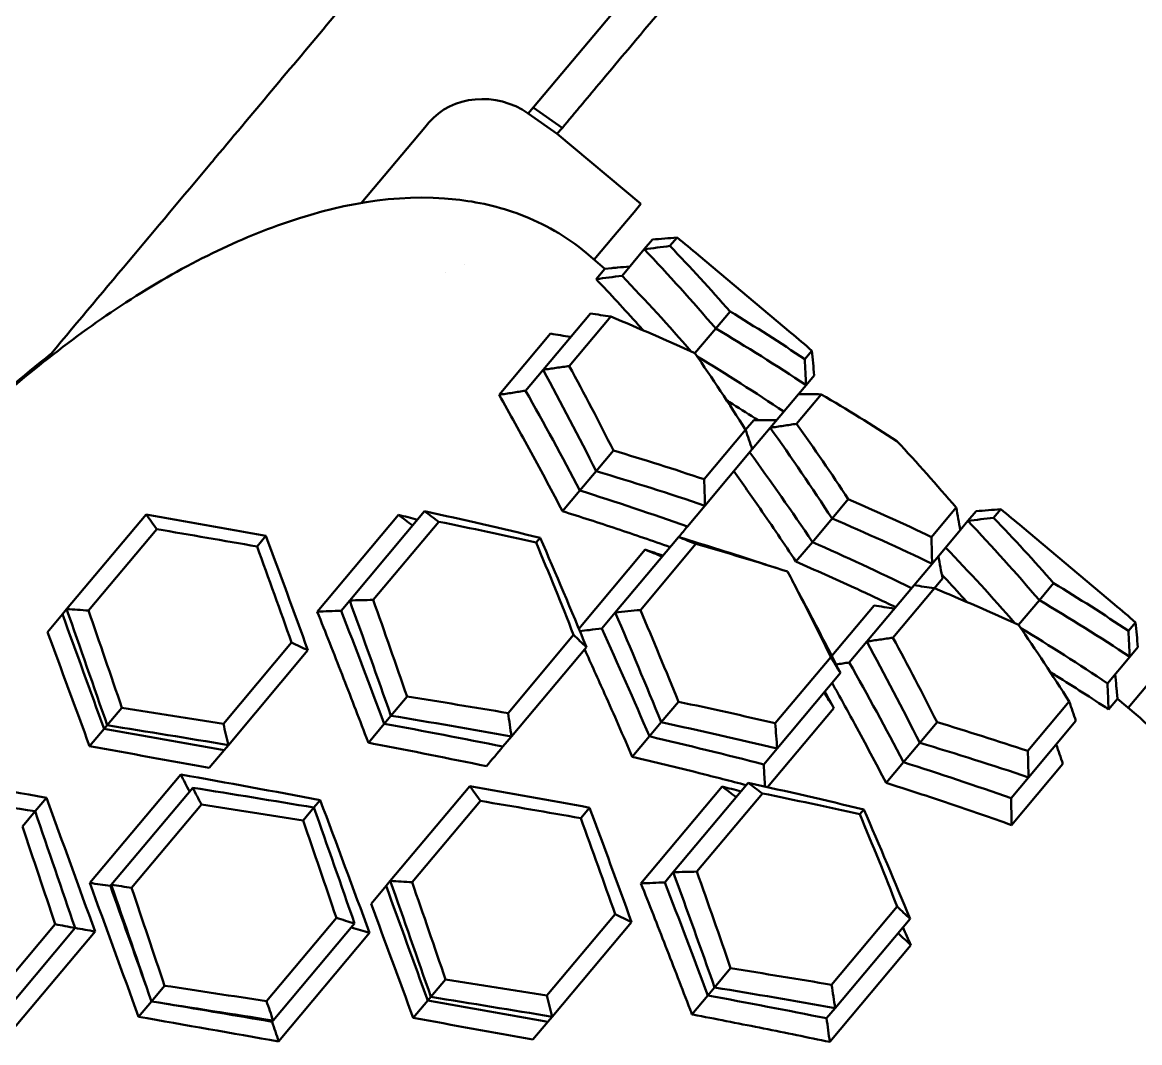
# Model space of a CAD drawing. Header units: millimetres. Extents: x 36 to 3196, y 27 to 5967.
# Drawn here: x 348.5 to 380.23, y 4180.53 to 4209.49 of the extents above; entities that cross this region are included whole.
import ezdxf

# ---------------------------------------------------------------- set-up
doc = ezdxf.new("R2010")
doc.units = ezdxf.units.MM
doc.layers.add('외형선(ISO)', color=7, linetype='Continuous', lineweight=50)

msp = doc.modelspace()

# ---------------------------------------------------------------- linework, layer by layer
at = {"layer": '외형선(ISO)'}
for p, q in [((387.6701, 4236.4617), (362.8705, 4206.9066)), ((363.8343, 4206.4995), (363.012, 4207.0753)), ((359.9281, 4206.5114), (360.0442, 4206.6499)), ((363.6931, 4206.3312), (362.8705, 4206.9066)), ((358.1229, 4204.3601), (359.9281, 4206.5114)), ((363.6931, 4206.3312), (366.0678, 4204.3386)), ((365.8749, 4204.1087), (365.8162, 4204.0387)), ((365.8749, 4204.1087), (366.0678, 4204.3386)), ((365.2931, 4203.4153), (365.8162, 4204.0387)), ((365.2931, 4203.4153), (364.742, 4202.7586)), ((366.1638, 4203.0528), (366.3949, 4203.3283)), ((366.8939, 4203.1451), (367.0964, 4203.3864)), ((365.0484, 4202.5014), (364.5174, 4202.947)), ((365.5318, 4202.2996), (366.1638, 4203.0528)), ((370.3273, 4200.6828), (367.703, 4202.8848)), ((361.0517, 4202.6273), (361.0517, 4202.6272)), ((365.0484, 4202.5014), (364.7976, 4202.2025)), ((365.0484, 4202.5014), (365.2455, 4202.5187)), ((360.5222, 4202.3968), (360.5222, 4202.3967)), ((363.2918, 4199.6301), (364.6354, 4201.2314)), ((368.193, 4200.8039), (368.5993, 4201.2882)), ((364.0347, 4199.7376), (365.2117, 4201.1403)), ((363.5005, 4200.6566), (362.0429, 4198.9196)), ((367.604, 4200.102), (368.193, 4200.8039)), ((370.9266, 4200.1725), (370.7242, 4199.9312)), ((362.7934, 4199.0361), (363.2918, 4199.6301)), ((370.9912, 4199.4715), (370.7601, 4199.1961)), ((370.5442, 4198.9388), (370.7601, 4199.1961)), ((369.7428, 4197.9838), (370.5442, 4198.9388)), ((370.4906, 4198.097), (371.1926, 4198.9336)), ((369.2738, 4198.2027), (369.0419, 4197.9263)), ((369.0419, 4197.9263), (367.8649, 4196.5236)), ((369.2317, 4197.3746), (369.7428, 4197.9838)), ((364.7949, 4196.7543), (365.287, 4197.3407)), ((369.2317, 4197.3746), (367.8881, 4195.7733)), ((364.3335, 4196.2044), (364.7949, 4196.7543)), ((363.8406, 4195.617), (364.3335, 4196.2044)), ((371.4972, 4195.4074), (371.96, 4195.9589)), ((349.7577, 4192.8351), (352.0145, 4195.5247)), ((359.1841, 4195.5126), (356.8766, 4192.7626)), ((357.7961, 4193.0806), (359.9233, 4195.6156)), ((367.8881, 4195.7733), (367.3896, 4195.1794)), ((375.0228, 4195.7197), (374.3208, 4194.8831)), ((375.3563, 4195.3393), (375.5875, 4195.6148)), ((376.0865, 4195.4316), (376.289, 4195.6729)), ((360.327, 4195.3189), (358.4637, 4193.0983)), ((370.9378, 4194.7408), (371.4972, 4195.4074)), ((375.1405, 4195.0821), (375.3563, 4195.3393)), ((350.3778, 4192.7962), (352.3157, 4195.1058)), ((355.168, 4194.6156), (355.4177, 4194.9132)), ((365.3402, 4192.737), (367.1392, 4194.8809)), ((375.1405, 4195.0821), (374.3391, 4194.127)), ((379.5199, 4192.9693), (376.8956, 4195.1713)), ((363.2063, 4194.861), (363.0933, 4194.7263)), ((366.055, 4192.811), (367.6309, 4194.689)), ((370.4707, 4194.184), (370.9378, 4194.7408)), ((366.1884, 4194.5256), (364.3047, 4192.2807)), ((373.828, 4193.5179), (374.3391, 4194.127)), ((374.6361, 4193.7032), (374.4042, 4193.4268)), ((372.4843, 4191.9166), (373.828, 4193.5179)), ((373.2272, 4192.0241), (374.4042, 4193.4268)), ((377.3855, 4193.0904), (377.7919, 4193.5747)), ((357.5533, 4192.7912), (357.7961, 4193.0806)), ((376.7965, 4192.3885), (377.3855, 4193.0904)), ((349.6376, 4192.692), (349.2125, 4192.1853)), ((349.6376, 4192.692), (349.7577, 4192.8351)), ((364.9603, 4192.2842), (365.3402, 4192.737)), ((372.693, 4192.9432), (371.4896, 4191.509)), ((380.1192, 4192.459), (379.9167, 4192.2177)), ((364.1572, 4192.105), (362.2939, 4189.8843)), ((356.1459, 4191.8918), (354.208, 4189.5823)), ((364.5195, 4191.7589), (362.3924, 4189.2239)), ((371.9859, 4191.3226), (372.4843, 4191.9166)), ((380.1837, 4191.7581), (379.9526, 4191.4826)), ((356.6108, 4191.6679), (354.354, 4188.9784)), ((371.4611, 4191.4751), (369.8853, 4189.5971)), ((379.3206, 4190.7294), (379.9526, 4191.4826)), ((371.7355, 4191.0242), (369.9365, 4188.8803)), ((379.6033, 4190.2885), (379.5861, 4190.4855)), ((379.9097, 4190.0314), (380.4608, 4190.6881)), ((359.4252, 4190.3549), (358.9679, 4189.8099)), ((366.6436, 4189.623), (367.1331, 4190.2065)), ((378.2344, 4190.2129), (377.0574, 4188.8102)), ((379.6033, 4190.2885), (379.3524, 4189.9895)), ((380.1343, 4189.8429), (379.6033, 4190.2885)), ((350.9097, 4189.5409), (351.3265, 4190.0376)), ((358.9679, 4189.8099), (358.7775, 4189.583)), ((371.5507, 4190.0261), (369.667, 4187.7812)), ((350.9097, 4189.5409), (350.8214, 4189.4356)), ((358.7775, 4189.583), (358.3263, 4189.0453)), ((366.3099, 4189.2254), (366.6436, 4189.623)), ((373.9875, 4189.0408), (374.4795, 4189.6273)), ((378.4242, 4189.6612), (377.0806, 4188.0599)), ((350.4093, 4188.9444), (350.8214, 4189.4356)), ((362.3924, 4189.2239), (362.1496, 4188.9345)), ((365.8231, 4188.6453), (366.3099, 4189.2254)), ((354.354, 4188.9784), (354.2339, 4188.8353)), ((369.5566, 4188.4275), (369.9365, 4188.8803)), ((373.526, 4188.4909), (373.9875, 4189.0408)), ((353.8087, 4188.3286), (354.2339, 4188.8353)), ((373.0331, 4187.9035), (373.526, 4188.4909)), ((378.0553, 4188.4437), (376.5978, 4186.7066)), ((350.4158, 4185.0629), (353.0007, 4188.1435)), ((366.9887, 4185.3671), (369.1158, 4187.9022)), ((376.5822, 4187.4659), (377.0806, 4188.0599)), ((351.0261, 4185.0124), (353.3381, 4187.7678)), ((358.9502, 4185.1217), (361.207, 4187.8112)), ((368.3766, 4187.7991), (366.0691, 4185.0491)), ((367.6562, 4185.3848), (369.5195, 4187.6055)), ((349.1825, 4187.4825), (348.8593, 4187.0973)), ((351.6032, 4184.9223), (353.5886, 4187.2884)), ((356.9594, 4187.4162), (356.7813, 4187.204)), ((359.5703, 4185.0828), (361.5082, 4187.3923)), ((348.8593, 4187.0973), (348.4989, 4186.6677)), ((356.7813, 4187.204), (356.473, 4186.8365)), ((364.3605, 4186.9022), (364.6102, 4187.1998)), ((372.3988, 4187.1475), (372.2858, 4187.0129)), ((366.7458, 4185.0778), (366.9887, 4185.3671)), ((358.8302, 4184.9786), (358.9502, 4185.1217)), ((350.9982, 4184.9791), (351.0261, 4185.0124)), ((358.8302, 4184.9786), (358.405, 4184.4719)), ((365.3385, 4184.1784), (363.4005, 4181.8688)), ((373.3498, 4184.3915), (371.4864, 4182.1709)), ((349.4327, 4183.8914), (347.4412, 4181.518)), ((349.9964, 4183.7852), (347.6772, 4181.0213)), ((357.4188, 4184.0744), (355.4334, 4181.7083)), ((357.9344, 4183.911), (355.6223, 4181.1556)), ((365.8033, 4183.9545), (363.5465, 4181.2649)), ((373.7121, 4184.0455), (371.5849, 4181.5104)), ((347.9729, 4180.5958), (350.5658, 4183.686)), ((355.7781, 4180.5634), (358.3631, 4183.644)), ((373.7389, 4183.2996), (371.4314, 4180.5496)), ((368.1604, 4182.0965), (368.6177, 4182.6414)), ((360.1023, 4181.8275), (360.519, 4182.3241)), ((352.1629, 4181.7001), (352.5374, 4182.1463)), ((367.5189, 4181.3319), (367.97, 4181.8695)), ((367.97, 4181.8695), (368.1604, 4182.0965)), ((351.7982, 4181.2654), (352.1629, 4181.7001)), ((359.6018, 4181.231), (360.014, 4181.7222)), ((360.1023, 4181.8275), (360.014, 4181.7222)), ((363.5465, 4181.2649), (363.4264, 4181.1219)), ((371.5849, 4181.5104), (371.3421, 4181.221)), ((355.6223, 4181.1556), (355.5944, 4181.1224)), ((363.0013, 4180.6152), (363.4264, 4181.1219))]:
    msp.add_line(p, q, dxfattribs=at)
for centre, major_axis, ratio, start_param, end_param in [((361.6894, 4205.4991), (-1.9704, 0.5302), 0.8825778, 4.3229144, 5.8937107), ((410.9242, 4225.9616), (-62.4854, -23.7366), 0.6662383, 0.1699827, 0.181353), ((361.0671, 4187.6458), (-36.9201, -43.9995), 0.0000143, 1.7359957, 1.7428759), ((331.899, 4131.7835), (41.5164, 52.3844), 0.7588814, 0.4797929, 0.4911633), ((376.3557, 4254.9679), (-12.5255, -65.658), 0.6662383, 6.1018323, 6.1132026), ((297.3303, 4160.7891), (-44.3798, -49.983), 0.7588807, 2.6504269, 2.6617972), ((374.04, 4203.1062), (-36.9198, -43.9998), 0.0000138, 1.2294839, 1.2428758), ((409.6822, 4216.3474), (-56.6241, -28.3192), 0.7113687, 6.2803263, 6.2924026), ((412.6176, 4218.6458), (-59.0635, -31.2927), 0.7116654, 6.2733567, 6.2847272), ((420.1167, 4218.2481), (-62.4854, -23.7366), 0.6662383, 0.1699827, 0.181353), ((333.148, 4125.1371), (29.2849, 56.1317), 0.7509152, 0.2520011, 0.2640772), ((341.0916, 4124.0701), (41.5164, 52.3844), 0.7588814, 0.4797929, 0.4911633), ((331.6574, 4122.1608), (32.3446, 58.4952), 0.7483586, 0.2611447, 0.272515), ((385.5482, 4247.2545), (-12.5255, -65.658), 0.6662383, 6.1018323, 6.1132026), ((369.6559, 4246.9834), (-29.5936, -59.9339), 0.7422719, 0.198834, 0.2102043), ((368.0987, 4243.9277), (-26.644, -57.4323), 0.7441837, 0.1898069, 0.2018829), ((378.05, 4247.6528), (-20.5616, -63.6009), 0.7116654, 6.2816465, 6.2930168), ((376.2961, 4244.3627), (-18.0566, -60.6822), 0.7113687, 6.2739693, 6.2860454), ((306.5228, 4153.0756), (-44.3798, -49.983), 0.7588807, 2.6504269, 2.6617972), ((297.089, 4151.1672), (51.9899, 42.0108), 0.7483586, 6.0106703, 6.0220406), ((299.7612, 4153.152), (50.1937, 38.5871), 0.7509152, 6.0191081, 6.0311842)]:
    msp.add_ellipse(centre, major_axis=major_axis, ratio=ratio, start_param=start_param, end_param=end_param, dxfattribs=at)
for points, knots in [([(408.3599, 4270.4531), (408.1537, 4270.2074), (407.9347, 4269.9464), (407.704, 4269.6715), (407.4014, 4269.3108), (407.0787, 4268.9263), (406.7383, 4268.5206), (406.6625, 4268.4303), (406.5858, 4268.3389), (406.5083, 4268.2464), (406.2377, 4267.924), (405.9568, 4267.5893), (405.6668, 4267.2436), (405.5864, 4267.1478), (405.5053, 4267.0512), (405.4236, 4266.9537), (405.1257, 4266.5988), (404.8188, 4266.233), (404.5043, 4265.8582), (404.4209, 4265.7588), (404.337, 4265.6589), (404.2527, 4265.5583), (403.9312, 4265.1751), (403.6022, 4264.7832), (403.2675, 4264.3842), (403.1827, 4264.2832), (403.0976, 4264.1818), (403.0121, 4264.0799), (402.6712, 4263.6736), (402.3244, 4263.2603), (401.9711, 4262.8393), (401.8858, 4262.7376), (401.8001, 4262.6355), (401.714, 4262.5329), (401.354, 4262.1039), (400.987, 4261.6664), (400.6072, 4261.2138), (400.5198, 4261.1097), (400.4318, 4261.0048), (400.3431, 4260.899), (399.9537, 4260.4351), (399.551, 4259.9551), (399.1317, 4259.4553), (399.0399, 4259.346), (398.9474, 4259.2357), (398.854, 4259.1245), (398.6855, 4258.9236), (398.5144, 4258.7197), (398.341, 4258.5131), (398.2469, 4258.401), (398.1522, 4258.288), (398.0569, 4258.1744), (397.879, 4257.9625), (397.6991, 4257.7481), (397.5175, 4257.5317), (397.4223, 4257.4182), (397.3266, 4257.3041), (397.2305, 4257.1896), (397.0452, 4256.9688), (396.8585, 4256.7463), (396.6706, 4256.5223), (396.3851, 4256.1821), (396.0968, 4255.8385), (395.8058, 4255.4917), (395.7107, 4255.3784), (395.6154, 4255.2648), (395.5197, 4255.1508), (395.0299, 4254.567), (394.5327, 4253.9745), (394.0263, 4253.3709), (393.9318, 4253.2584), (393.8371, 4253.1455), (393.7421, 4253.0323), (393.2275, 4252.419), (392.7032, 4251.7942), (392.1671, 4251.1553), (392.0727, 4251.0429), (391.9781, 4250.93), (391.883, 4250.8167), (391.3379, 4250.1671), (390.7807, 4249.503), (390.2093, 4248.8221), (390.1146, 4248.7093), (390.0196, 4248.596), (389.9241, 4248.4822), (389.3431, 4247.7898), (388.7476, 4247.0801), (388.1373, 4246.3528), (388.0424, 4246.2396), (387.947, 4246.126), (387.8514, 4246.012), (386.5153, 4244.4197), (385.1097, 4242.7447), (383.6397, 4240.9927), (383.5461, 4240.8812), (383.4522, 4240.7693), (383.3581, 4240.6572), (382.6602, 4239.8254), (381.9479, 4238.9765), (381.2219, 4238.1113), (381.1301, 4238.002), (381.0382, 4237.8923), (380.946, 4237.7825), (380.2104, 4236.9058), (379.4609, 4236.0126), (378.6973, 4235.1026), (378.6079, 4234.9961), (378.5184, 4234.8894), (378.4287, 4234.7825), (377.6553, 4233.8608), (376.8674, 4232.9218), (376.0633, 4231.9635), (375.9767, 4231.8603), (375.8899, 4231.7568), (375.8029, 4231.6532), (374.9886, 4230.6828), (374.1578, 4229.6927), (373.3094, 4228.6816), (373.2257, 4228.5819), (373.1419, 4228.4819), (373.0579, 4228.3818), (372.199, 4227.3582), (371.3221, 4226.3132), (370.4266, 4225.246), (370.3463, 4225.1503), (370.2659, 4225.0544), (370.1853, 4224.9584), (369.2791, 4223.8784), (368.3539, 4222.7758), (367.409, 4221.6498), (367.3326, 4221.5587), (367.2561, 4221.4675), (367.1794, 4221.3762), (366.2238, 4220.2372), (365.2481, 4219.0744), (364.2521, 4217.8875), (364.1802, 4217.8018), (364.1082, 4217.716), (364.0361, 4217.6301), (363.5687, 4217.073), (363.0969, 4216.5107), (362.6206, 4215.9432), (362.5512, 4215.8605), (362.4817, 4215.7776), (362.4121, 4215.6947), (361.9305, 4215.1207), (361.4444, 4214.5414), (360.9545, 4213.9576), (360.8879, 4213.8782), (360.8212, 4213.7987), (360.7545, 4213.7192), (359.6975, 4212.4595), (358.6231, 4211.1792), (357.5309, 4209.8775), (357.4705, 4209.8055), (357.4101, 4209.7335), (357.3496, 4209.6614), (356.2467, 4208.3471), (355.1256, 4207.011), (353.9864, 4205.6533), (353.9328, 4205.5895), (353.8793, 4205.5256), (353.8256, 4205.4617), (352.302, 4203.646), (350.746, 4201.7916), (349.1573, 4199.8982)], [0, 0, 0, 0, 0.00724407, 0.00724407, 0.00724407, 0.01674747, 0.01674747, 0.01674747, 0.01886447, 0.01886447, 0.01886447, 0.02625033, 0.02625033, 0.02625033, 0.0282967, 0.0282967, 0.0282967, 0.03575313, 0.03575313, 0.03575313, 0.03772894, 0.03772894, 0.03772894, 0.04525592, 0.04525592, 0.04525592, 0.04716117, 0.04716117, 0.04716117, 0.05475873, 0.05475873, 0.05475873, 0.05659341, 0.05659341, 0.05659341, 0.06426147, 0.06426147, 0.06426147, 0.06602564, 0.06602564, 0.06602564, 0.07376453, 0.07376453, 0.07376453, 0.07545788, 0.07545788, 0.07545788, 0.07851566, 0.07851566, 0.07851566, 0.08017399, 0.08017399, 0.08017399, 0.08326708, 0.08326708, 0.08326708, 0.08489011, 0.08489011, 0.08489011, 0.08801857, 0.08801857, 0.08801857, 0.09276993, 0.09276993, 0.09276993, 0.09432234, 0.09432234, 0.09432234, 0.1022727, 0.1022727, 0.1022727, 0.10375458, 0.10375458, 0.10375458, 0.11177552, 0.11177552, 0.11177552, 0.11318681, 0.11318681, 0.11318681, 0.1212783, 0.1212783, 0.1212783, 0.12261905, 0.12261905, 0.12261905, 0.13078111, 0.13078111, 0.13078111, 0.13205128, 0.13205128, 0.13205128, 0.14978671, 0.14978671, 0.14978671, 0.15091575, 0.15091575, 0.15091575, 0.15928951, 0.15928951, 0.15928951, 0.16034799, 0.16034799, 0.16034799, 0.16879231, 0.16879231, 0.16879231, 0.16978022, 0.16978022, 0.16978022, 0.17829511, 0.17829511, 0.17829511, 0.17921245, 0.17921245, 0.17921245, 0.18779791, 0.18779791, 0.18779791, 0.18864469, 0.18864469, 0.18864469, 0.19730071, 0.19730071, 0.19730071, 0.19807692, 0.19807692, 0.19807692, 0.2068035, 0.2068035, 0.2068035, 0.20750916, 0.20750916, 0.20750916, 0.21630633, 0.21630633, 0.21630633, 0.21694139, 0.21694139, 0.21694139, 0.22105765, 0.22105765, 0.22105765, 0.22165751, 0.22165751, 0.22165751, 0.22580924, 0.22580924, 0.22580924, 0.22637363, 0.22637363, 0.22637363, 0.23531187, 0.23531187, 0.23531187, 0.23580586, 0.23580586, 0.23580586, 0.24481471, 0.24481471, 0.24481471, 0.2452381, 0.2452381, 0.2452381, 0.25726797, 0.25726797, 0.25726797, 0.25726797]), ([(379.7891, 4174.1749), (381.3814, 4176.0724), (382.9407, 4177.9307), (384.4674, 4179.7502), (384.521, 4179.8141), (384.5746, 4179.878), (384.6282, 4179.9418), (385.7674, 4181.2995), (386.8885, 4182.6356), (387.9914, 4183.9499), (388.0519, 4184.022), (388.1123, 4184.094), (388.1727, 4184.166), (389.2649, 4185.4677), (390.3393, 4186.748), (391.3963, 4188.0077), (391.463, 4188.0872), (391.5297, 4188.1667), (391.5963, 4188.2461), (392.0862, 4188.8299), (392.5723, 4189.4092), (393.0539, 4189.9832), (393.1235, 4190.0661), (393.193, 4190.149), (393.2624, 4190.2317), (393.7386, 4190.7992), (394.2105, 4191.3615), (394.6779, 4191.9186), (394.75, 4192.0045), (394.822, 4192.0903), (394.8939, 4192.176), (395.8898, 4193.3629), (396.8655, 4194.5257), (397.8212, 4195.6647), (397.8979, 4195.756), (397.9744, 4195.8472), (398.0508, 4195.9383), (398.9957, 4197.0643), (399.9209, 4198.1669), (400.827, 4199.2469), (400.9077, 4199.3429), (400.9881, 4199.4388), (401.0684, 4199.5345), (401.9639, 4200.6017), (402.8408, 4201.6467), (403.6996, 4202.6703), (403.7837, 4202.7704), (403.8675, 4202.8704), (403.9512, 4202.9701), (404.7996, 4203.9812), (405.6304, 4204.9713), (406.4446, 4205.9416), (406.5316, 4206.0453), (406.6185, 4206.1488), (406.7051, 4206.252), (407.5091, 4207.2103), (408.2971, 4208.1493), (409.0704, 4209.071), (409.1602, 4209.1779), (409.2497, 4209.2846), (409.339, 4209.3911), (410.1027, 4210.3011), (410.8522, 4211.1943), (411.5877, 4212.0709), (411.6799, 4212.1808), (411.7719, 4212.2905), (411.8637, 4212.3998), (412.5897, 4213.265), (413.3019, 4214.1139), (413.9999, 4214.9457), (414.094, 4215.0578), (414.1879, 4215.1697), (414.2814, 4215.2812), (415.7515, 4217.0332), (417.1571, 4218.7082), (418.4931, 4220.3005), (418.5888, 4220.4145), (418.6841, 4220.5281), (418.7791, 4220.6413), (419.3894, 4221.3686), (419.9849, 4222.0783), (420.5659, 4222.7707), (420.6614, 4222.8845), (420.7564, 4222.9978), (420.8511, 4223.1106), (421.4225, 4223.7915), (421.9797, 4224.4556), (422.5248, 4225.1052), (422.6198, 4225.2185), (422.7145, 4225.3313), (422.8089, 4225.4438), (423.3449, 4226.0827), (423.8693, 4226.7075), (424.3838, 4227.3207), (424.4789, 4227.434), (424.5736, 4227.5469), (424.668, 4227.6594), (425.1745, 4228.263), (425.6717, 4228.8555), (426.1615, 4229.4393), (426.2572, 4229.5533), (426.3525, 4229.6669), (426.4476, 4229.7802), (426.7386, 4230.127), (427.0269, 4230.4706), (427.3123, 4230.8108), (427.5003, 4231.0348), (427.687, 4231.2573), (427.8722, 4231.4781), (427.9683, 4231.5926), (428.064, 4231.7067), (428.1593, 4231.8202), (428.3409, 4232.0365), (428.5208, 4232.251), (428.6986, 4232.4629), (428.794, 4232.5765), (428.8887, 4232.6895), (428.9828, 4232.8015), (429.1562, 4233.0082), (429.3273, 4233.2121), (429.4958, 4233.413), (429.5891, 4233.5242), (429.6817, 4233.6345), (429.7734, 4233.7438), (430.1928, 4234.2436), (430.5955, 4234.7235), (430.9848, 4235.1875), (431.0736, 4235.2933), (431.1616, 4235.3982), (431.249, 4235.5023), (431.6287, 4235.9549), (431.9958, 4236.3924), (432.3558, 4236.8214), (432.4419, 4236.924), (432.5276, 4237.0261), (432.6129, 4237.1278), (432.9662, 4237.5488), (433.313, 4237.9621), (433.6539, 4238.3684), (433.7394, 4238.4703), (433.8245, 4238.5717), (433.9092, 4238.6727), (434.244, 4239.0716), (434.5729, 4239.4636), (434.8944, 4239.8468), (434.9788, 4239.9474), (435.0627, 4240.0473), (435.1461, 4240.1467), (435.4606, 4240.5215), (435.7675, 4240.8872), (436.0654, 4241.2422), (436.1471, 4241.3397), (436.2282, 4241.4363), (436.3085, 4241.5321), (436.5986, 4241.8778), (436.8795, 4242.2125), (437.1501, 4242.5349), (437.2276, 4242.6274), (437.3043, 4242.7188), (437.3801, 4242.8091), (437.7205, 4243.2148), (438.0432, 4243.5993), (438.3458, 4243.9599), (438.5765, 4244.2349), (438.7955, 4244.4959), (439.0016, 4244.7416)], [0.04457649, 0.04457649, 0.04457649, 0.04457649, 0.05664158, 0.05664158, 0.05664158, 0.05706532, 0.05706532, 0.05706532, 0.06608185, 0.06608185, 0.06608185, 0.06657626, 0.06657626, 0.06657626, 0.07552211, 0.07552211, 0.07552211, 0.07608698, 0.07608698, 0.07608698, 0.08024224, 0.08024224, 0.08024224, 0.08084261, 0.08084261, 0.08084261, 0.08496237, 0.08496237, 0.08496237, 0.08559797, 0.08559797, 0.08559797, 0.09440264, 0.09440264, 0.09440264, 0.0951089, 0.0951089, 0.0951089, 0.1038429, 0.1038429, 0.1038429, 0.10461977, 0.10461977, 0.10461977, 0.11328316, 0.11328316, 0.11328316, 0.11413067, 0.11413067, 0.11413067, 0.12272343, 0.12272343, 0.12272343, 0.12364155, 0.12364155, 0.12364155, 0.13216369, 0.13216369, 0.13216369, 0.13315244, 0.13315244, 0.13315244, 0.14160395, 0.14160395, 0.14160395, 0.14266333, 0.14266333, 0.14266333, 0.15104422, 0.15104422, 0.15104422, 0.15217422, 0.15217422, 0.15217422, 0.16992475, 0.16992475, 0.16992475, 0.17119599, 0.17119599, 0.17119599, 0.17936501, 0.17936501, 0.17936501, 0.1807069, 0.1807069, 0.1807069, 0.18880527, 0.18880527, 0.18880527, 0.19021777, 0.19021777, 0.19021777, 0.19824554, 0.19824554, 0.19824554, 0.19972868, 0.19972868, 0.19972868, 0.2076858, 0.2076858, 0.2076858, 0.20923953, 0.20923953, 0.20923953, 0.21399494, 0.21399494, 0.21399494, 0.21712606, 0.21712606, 0.21712606, 0.21875047, 0.21875047, 0.21875047, 0.2218462, 0.2218462, 0.2218462, 0.22350595, 0.22350595, 0.22350595, 0.22656633, 0.22656633, 0.22656633, 0.22826112, 0.22826112, 0.22826112, 0.23600659, 0.23600659, 0.23600659, 0.23777226, 0.23777226, 0.23777226, 0.24544686, 0.24544686, 0.24544686, 0.2472831, 0.2472831, 0.2472831, 0.25488712, 0.25488712, 0.25488712, 0.256794, 0.256794, 0.256794, 0.26432738, 0.26432738, 0.26432738, 0.26630488, 0.26630488, 0.26630488, 0.27376765, 0.27376765, 0.27376765, 0.27581576, 0.27581576, 0.27581576, 0.28320791, 0.28320791, 0.28320791, 0.28532671, 0.28532671, 0.28532671, 0.2948382, 0.2948382, 0.2948382, 0.30208844, 0.30208844, 0.30208844, 0.30208844]), ([(363.6931, 4206.3312), (363.7186, 4206.3617), (363.7444, 4206.3924), (363.7703, 4206.4233), (363.947, 4206.6339), (364.1324, 4206.8548), (364.3285, 4207.0884), (364.355, 4207.1201), (364.3818, 4207.152), (364.4088, 4207.1841), (364.5809, 4207.3893), (364.7609, 4207.6037), (364.9471, 4207.8258), (365.1627, 4208.0827), (365.3868, 4208.3498), (365.6164, 4208.6234), (366.0758, 4209.1709), (366.5572, 4209.7446), (367.0375, 4210.317)], [0.013089736, 0.013089736, 0.013089736, 0.013089736, 0.01383189, 0.01383189, 0.01383189, 0.018890201, 0.018890201, 0.018890201, 0.019575749, 0.019575749, 0.019575749, 0.023952094, 0.023952094, 0.023952094, 0.029016948, 0.029016948, 0.029016948, 0.039151497, 0.039151497, 0.039151497, 0.039151497]), ([(346.7926, 4197.8689), (348.2242, 4199.1912), (349.6989, 4200.3832), (352.6964, 4202.3829), (354.2472, 4203.1874), (357.43, 4204.3292), (359.0882, 4204.65), (361.4154, 4204.4014), (362.0423, 4204.265), (363.3038, 4203.786), (363.9489, 4203.4243), (364.5176, 4202.9471)], [0, 0, 0, 0, 0.602823, 0.602823, 1.2423808, 1.2423808, 1.9629745, 1.9629745, 2.217795, 2.217795, 2.4870994, 2.4870994, 2.4870994, 2.4870994]), ([(366.1638, 4203.0528), (366.2852, 4203.0685), (366.4067, 4203.084), (366.6501, 4203.1148), (366.7719, 4203.13), (366.8939, 4203.1451)], [0, 0, 0, 0, 0.037874523, 0.037874523, 0.075749059, 0.075749059, 0.075749059, 0.075749059]), ([(367.0964, 4203.3864), (366.9791, 4203.3768), (366.8619, 4203.3672), (366.6281, 4203.3479), (366.5114, 4203.3381), (366.3949, 4203.3283)], [0.000000971, 0.000000971, 0.000000971, 0.000000971, 0.037875541, 0.037875541, 0.075750114, 0.075750114, 0.075750114, 0.075750114]), ([(365.7522, 4202.5623), (365.6344, 4202.5523), (365.5168, 4202.5422), (365.3481, 4202.5276), (365.2968, 4202.5232), (365.2455, 4202.5187)], [0.000000987, 0.000000987, 0.000000987, 0.000000987, 0.038257663, 0.038257663, 0.055012957, 0.055012957, 0.055012957, 0.055012957]), ([(364.7976, 4202.2025), (364.9196, 4202.2191), (365.0418, 4202.2354), (365.2865, 4202.2678), (365.4091, 4202.2838), (365.5318, 4202.2996)], [0, 0, 0, 0, 0.038256461, 0.038256461, 0.076512756, 0.076512756, 0.076512756, 0.076512756]), ([(366.1312, 4200.7536), (366.0857, 4200.8046), (366.0401, 4200.8555), (365.6008, 4201.3448), (365.2019, 4201.7768), (364.7976, 4202.2025)], [-0.22550882, -0.22550882, -0.22550882, -0.22550882, -0.20208232, -0.20208232, 0, 0, 0, 0]), ([(365.2117, 4201.1403), (365.1149, 4201.1552), (365.0184, 4201.1703), (364.8263, 4201.2006), (364.7307, 4201.2159), (364.6354, 4201.2314)], [0.000000971, 0.000000971, 0.000000971, 0.000000971, 0.037875544, 0.037875544, 0.075750122, 0.075750122, 0.075750122, 0.075750122]), ([(364.0745, 4200.5629), (363.978, 4200.5783), (363.8818, 4200.5938), (363.6905, 4200.6251), (363.5953, 4200.6408), (363.5005, 4200.6566)], [0.000000987, 0.000000987, 0.000000987, 0.000000987, 0.03825766, 0.03825766, 0.076514367, 0.076514367, 0.076514367, 0.076514367]), ([(370.9912, 4199.4715), (370.9807, 4199.5879), (370.97, 4199.7045), (370.9485, 4199.9382), (370.9376, 4200.0552), (370.9266, 4200.1725)], [0, 0, 0, 0, 0.037874523, 0.037874523, 0.07574906, 0.07574906, 0.07574906, 0.07574906]), ([(363.2918, 4199.6301), (363.4156, 4199.6487), (363.5395, 4199.667), (363.7871, 4199.7028), (363.9109, 4199.7204), (364.0347, 4199.7376)], [0, 0, 0, 0, 0.037874523, 0.037874523, 0.07574906, 0.07574906, 0.07574906, 0.07574906]), ([(370.7242, 4199.9312), (370.7305, 4199.8084), (370.7367, 4199.6857), (370.7486, 4199.4407), (370.7544, 4199.3183), (370.7601, 4199.1961)], [0.000000971, 0.000000971, 0.000000971, 0.000000971, 0.037875546, 0.037875546, 0.075750126, 0.075750126, 0.075750126, 0.075750126]), ([(362.0429, 4198.9196), (362.168, 4198.9399), (362.2931, 4198.9597), (362.5432, 4198.9985), (362.6683, 4199.0175), (362.7934, 4199.0361)], [0, 0, 0, 0, 0.038256461, 0.038256461, 0.076512756, 0.076512756, 0.076512756, 0.076512756]), ([(363.8406, 4195.617), (363.5489, 4196.1768), (363.2534, 4196.7321), (362.6542, 4197.8331), (362.3507, 4198.3788), (362.0429, 4198.9196)], [-0.40416658, -0.40416658, -0.40416658, -0.40416658, -0.20208232, -0.20208232, 0, 0, 0, 0]), ([(369.3951, 4198.2017), (369.1565, 4198.3548), (368.9167, 4198.5064), (368.6177, 4198.6927), (368.5596, 4198.7288), (368.5015, 4198.7647)], [-0.29948886, -0.29948886, -0.29948886, -0.29948886, -0.20208428, -0.20208428, -0.17865777, -0.17865777, -0.17865777, -0.17865777]), ([(371.1926, 4198.9336), (371.0839, 4198.9345), (370.9755, 4198.9353), (370.7594, 4198.937), (370.6517, 4198.9379), (370.5442, 4198.9388)], [0.000000971, 0.000000971, 0.000000971, 0.000000971, 0.037875545, 0.037875545, 0.075750123, 0.075750123, 0.075750123, 0.075750123]), ([(369.9223, 4198.1976), (369.8135, 4198.1984), (369.705, 4198.1993), (369.4889, 4198.201), (369.3812, 4198.2018), (369.2738, 4198.2027)], [0.000000987, 0.000000987, 0.000000987, 0.000000987, 0.038257659, 0.038257659, 0.076514364, 0.076514364, 0.076514364, 0.076514364]), ([(369.7428, 4197.9838), (369.8673, 4198.0032), (369.9919, 4198.0223), (370.2411, 4198.0601), (370.3658, 4198.0787), (370.4906, 4198.097)], [0, 0, 0, 0, 0.037874523, 0.037874523, 0.075749059, 0.075749059, 0.075749059, 0.075749059]), ([(369.2317, 4197.3746), (369.2, 4197.4658), (369.1683, 4197.5573), (369.105, 4197.7412), (369.0734, 4197.8336), (369.0419, 4197.9263)], [0, 0, 0, 0, 0.037874523, 0.037874523, 0.075749059, 0.075749059, 0.075749059, 0.075749059]), ([(367.8649, 4196.5236), (367.8695, 4196.3987), (367.8737, 4196.2738), (367.8814, 4196.0237), (367.8849, 4195.8985), (367.8881, 4195.7733)], [0.000000987, 0.000000987, 0.000000987, 0.000000987, 0.037875616, 0.037875616, 0.075750233, 0.075750233, 0.075750233, 0.075750233]), ([(370.4707, 4194.184), (370.1358, 4194.6925), (369.7964, 4195.1954), (369.2061, 4196.0477), (368.9577, 4196.3998), (368.7068, 4196.749)], [-0.40416658, -0.40416658, -0.40416658, -0.40416658, -0.20208232, -0.20208232, -0.05773688, -0.05773688, -0.05773688, -0.05773688]), ([(359.5815, 4195.2084), (359.5142, 4195.2585), (359.4474, 4195.309), (359.3149, 4195.4104), (359.2492, 4195.4614), (359.1841, 4195.5126)], [0.000000987, 0.000000987, 0.000000987, 0.000000987, 0.038257658, 0.038257658, 0.076514363, 0.076514363, 0.076514363, 0.076514363]), ([(360.327, 4195.3189), (360.2587, 4195.3679), (360.1909, 4195.4171), (360.0564, 4195.516), (359.9896, 4195.5657), (359.9233, 4195.6156)], [0.00000098, 0.00000098, 0.00000098, 0.00000098, 0.037875541, 0.037875541, 0.075750116, 0.075750116, 0.075750116, 0.075750116]), ([(366.902, 4194.5982), (366.3976, 4194.775), (365.8903, 4194.9483), (364.8698, 4195.2878), (364.3566, 4195.454), (363.8406, 4195.617)], [-0.34642384, -0.34642384, -0.34642384, -0.34642384, -0.17321244, -0.17321244, 0, 0, 0, 0]), ([(375.1405, 4195.0821), (375.1209, 4195.1878), (375.1013, 4195.2937), (375.0621, 4195.5063), (375.0425, 4195.6128), (375.0228, 4195.7197)], [0, 0, 0, 0, 0.037874523, 0.037874523, 0.075749059, 0.075749059, 0.075749059, 0.075749059]), ([(376.289, 4195.6729), (376.1716, 4195.6634), (376.0544, 4195.6538), (375.8206, 4195.6344), (375.7039, 4195.6246), (375.5875, 4195.6148)], [0.000000971, 0.000000971, 0.000000971, 0.000000971, 0.037875541, 0.037875541, 0.075750114, 0.075750114, 0.075750114, 0.075750114]), ([(375.3563, 4195.3393), (375.4777, 4195.355), (375.5992, 4195.3706), (375.8426, 4195.4013), (375.9645, 4195.4166), (376.0865, 4195.4316)], [0, 0, 0, 0, 0.037874523, 0.037874523, 0.075749059, 0.075749059, 0.075749059, 0.075749059]), ([(367.6309, 4194.689), (367.5481, 4194.7206), (367.4657, 4194.7524), (367.3018, 4194.8164), (367.2203, 4194.8486), (367.1392, 4194.8809)], [0.000000971, 0.000000971, 0.000000971, 0.000000971, 0.037875544, 0.037875544, 0.075750121, 0.075750121, 0.075750121, 0.075750121]), ([(374.3208, 4194.8831), (374.3244, 4194.757), (374.3277, 4194.631), (374.3338, 4194.379), (374.3366, 4194.253), (374.3391, 4194.127)], [0.000000971, 0.000000971, 0.000000971, 0.000000971, 0.037875544, 0.037875544, 0.075750122, 0.075750122, 0.075750122, 0.075750122]), ([(366.6756, 4194.3284), (366.5934, 4194.3609), (366.5117, 4194.3936), (366.3492, 4194.4593), (366.2685, 4194.4924), (366.1884, 4194.5256)], [0.000000987, 0.000000987, 0.000000987, 0.000000987, 0.038257659, 0.038257659, 0.076514366, 0.076514366, 0.076514366, 0.076514366]), ([(374.6361, 4193.7032), (374.6166, 4193.8087), (374.5971, 4193.9147), (374.5579, 4194.1273), (374.5382, 4194.2339), (374.5185, 4194.3409)], [0, 0, 0, 0, 0.038256461, 0.038256461, 0.076512755, 0.076512755, 0.076512755, 0.076512755]), ([(373.303, 4192.8923), (372.9156, 4193.0788), (372.5256, 4193.2622), (371.5838, 4193.6956), (371.0296, 4193.9426), (370.4707, 4194.184)], [-0.34642972, -0.34642972, -0.34642972, -0.34642972, -0.20208428, -0.20208428, 0, 0, 0, 0]), ([(375.3237, 4193.0402), (375.2782, 4193.0912), (375.2326, 4193.1421), (374.9973, 4193.4042), (374.8063, 4193.6141), (374.6141, 4193.8224)], [-0.22550882, -0.22550882, -0.22550882, -0.22550882, -0.20208232, -0.20208232, -0.10467774, -0.10467774, -0.10467774, -0.10467774]), ([(374.4042, 4193.4268), (374.3074, 4193.4417), (374.211, 4193.4568), (374.0189, 4193.4872), (373.9232, 4193.5025), (373.828, 4193.5179)], [0.000000971, 0.000000971, 0.000000971, 0.000000971, 0.037875544, 0.037875544, 0.075750122, 0.075750122, 0.075750122, 0.075750122]), ([(357.7961, 4193.0806), (357.9076, 4193.0846), (358.019, 4193.088), (358.2416, 4193.0939), (358.3527, 4193.0963), (358.4637, 4193.0983)], [0, 0, 0, 0, 0.037874523, 0.037874523, 0.075749051, 0.075749051, 0.075749051, 0.075749051]), ([(356.8766, 4192.7626), (356.9896, 4192.7685), (357.1026, 4192.7739), (357.3281, 4192.7834), (357.4408, 4192.7876), (357.5533, 4192.7912)], [0, 0, 0, 0, 0.038256461, 0.038256461, 0.076512757, 0.076512757, 0.076512757, 0.076512757]), ([(358.2719, 4189.1873), (358.0424, 4189.7869), (357.8116, 4190.3847), (357.3466, 4191.5767), (357.1125, 4192.1707), (356.8766, 4192.7626)], [-0.38881444, -0.38881444, -0.38881444, -0.38881444, -0.19440638, -0.19440638, 0, 0, 0, 0]), ([(365.3402, 4192.737), (365.4595, 4192.7502), (365.5788, 4192.763), (365.817, 4192.7876), (365.9361, 4192.7995), (366.055, 4192.811)], [0, 0, 0, 0, 0.037874523, 0.037874523, 0.075749058, 0.075749058, 0.075749058, 0.075749058]), ([(373.267, 4192.8494), (373.1705, 4192.8648), (373.0744, 4192.8803), (372.883, 4192.9116), (372.7878, 4192.9273), (372.693, 4192.9432)], [0.000000987, 0.000000987, 0.000000987, 0.000000987, 0.03825766, 0.03825766, 0.076514367, 0.076514367, 0.076514367, 0.076514367]), ([(380.1837, 4191.7581), (380.1732, 4191.8745), (380.1626, 4191.9911), (380.141, 4192.2247), (380.1301, 4192.3418), (380.1192, 4192.459)], [0, 0, 0, 0, 0.037874523, 0.037874523, 0.07574906, 0.07574906, 0.07574906, 0.07574906]), ([(364.5195, 4191.7589), (364.4588, 4191.8155), (364.3983, 4191.8727), (364.2775, 4191.988), (364.2173, 4192.0462), (364.1572, 4192.105)], [0, 0, 0, 0, 0.037874481, 0.037874481, 0.075748948, 0.075748948, 0.075748948, 0.075748948]), ([(364.3332, 4192.2118), (364.4218, 4192.2227), (364.5103, 4192.2333), (364.7194, 4192.2576), (364.8399, 4192.2712), (364.9603, 4192.2842)], [0.010175945, 0.010175945, 0.010175945, 0.010175945, 0.038256461, 0.038256461, 0.076512755, 0.076512755, 0.076512755, 0.076512755]), ([(372.4843, 4191.9166), (372.6082, 4191.9353), (372.732, 4191.9535), (372.9796, 4191.9894), (373.1034, 4192.0069), (373.2272, 4192.0241)], [0, 0, 0, 0, 0.037874523, 0.037874523, 0.07574906, 0.07574906, 0.07574906, 0.07574906]), ([(379.9167, 4192.2177), (379.923, 4192.0949), (379.9292, 4191.9723), (379.9412, 4191.7273), (379.947, 4191.6049), (379.9526, 4191.4826)], [0.000000971, 0.000000971, 0.000000971, 0.000000971, 0.037875546, 0.037875546, 0.075750126, 0.075750126, 0.075750126, 0.075750126]), ([(365.8231, 4188.6453), (365.5645, 4189.2446), (365.3031, 4189.8406), (364.85, 4190.8564), (364.6598, 4191.2778), (364.4679, 4191.6974)], [-0.40416658, -0.40416658, -0.40416658, -0.40416658, -0.20208232, -0.20208232, -0.05773688, -0.05773688, -0.05773688, -0.05773688]), ([(371.7355, 4191.0242), (371.6895, 4191.0984), (371.6437, 4191.1731), (371.5522, 4191.3234), (371.5066, 4191.399), (371.4611, 4191.4751)], [0, 0, 0, 0, 0.037874481, 0.037874481, 0.075748957, 0.075748957, 0.075748957, 0.075748957]), ([(379.3524, 4189.9895), (378.863, 4190.3138), (378.3683, 4190.6316), (377.8102, 4190.9793), (377.7521, 4191.0153), (377.694, 4191.0512)], [-0.4041666, -0.4041666, -0.4041666, -0.4041666, -0.20208428, -0.20208428, -0.17865777, -0.17865777, -0.17865777, -0.17865777]), ([(379.5861, 4190.4855), (379.5816, 4190.5368), (379.5771, 4190.5881), (379.5621, 4190.7568), (379.5516, 4190.8743), (379.541, 4190.9921)], [0.02150132, 0.02150132, 0.02150132, 0.02150132, 0.03825646, 0.03825646, 0.076512754, 0.076512754, 0.076512754, 0.076512754]), ([(371.5507, 4190.0261), (371.504, 4190.0993), (371.4574, 4190.173), (371.3645, 4190.3216), (371.3181, 4190.3964), (371.2719, 4190.4717)], [0, 0, 0, 0, 0.038256575, 0.038256575, 0.076513117, 0.076513117, 0.076513117, 0.076513117]), ([(373.0331, 4187.9035), (372.7414, 4188.4634), (372.4459, 4189.0186), (371.9323, 4189.9624), (371.7163, 4190.3532), (371.4982, 4190.7414)], [-0.40416658, -0.40416658, -0.40416658, -0.40416658, -0.20208232, -0.20208232, -0.05773688, -0.05773688, -0.05773688, -0.05773688]), ([(379.3206, 4190.7294), (379.3263, 4190.6058), (379.3319, 4190.4823), (379.3425, 4190.2357), (379.3476, 4190.1125), (379.3524, 4189.9895)], [0.000000987, 0.000000987, 0.000000987, 0.000000987, 0.038257657, 0.038257657, 0.076514361, 0.076514361, 0.076514361, 0.076514361]), ([(378.4242, 4189.6612), (378.3925, 4189.7523), (378.3608, 4189.8439), (378.2975, 4190.0278), (378.266, 4190.1201), (378.2344, 4190.2129)], [0, 0, 0, 0, 0.037874481, 0.037874481, 0.075748957, 0.075748957, 0.075748957, 0.075748957]), ([(362.2939, 4189.8843), (362.3112, 4189.7747), (362.3281, 4189.6649), (362.361, 4189.4447), (362.3769, 4189.3344), (362.3924, 4189.2239)], [0.000000987, 0.000000987, 0.000000987, 0.000000987, 0.037875614, 0.037875614, 0.075750227, 0.075750227, 0.075750227, 0.075750227]), ([(380.1344, 4189.843), (380.7386, 4189.3361), (381.2288, 4188.7217), (381.9828, 4187.4), (382.2389, 4186.678), (382.6184, 4184.9977), (382.6724, 4184.0165), (382.5263, 4181.3878), (382.1338, 4179.6603), (380.7265, 4175.8249), (379.5854, 4173.6438), (378.2112, 4171.5055)], [0, 0, 0, 0, 0.2861261, 0.2861261, 0.5937203, 0.5937203, 1.0151586, 1.0151586, 1.6999436, 1.6999436, 2.4861679, 2.4861679, 2.4861679, 2.4861679]), ([(369.8853, 4189.5971), (369.8946, 4189.4779), (369.9036, 4189.3586), (369.9207, 4189.1197), (369.9288, 4189), (369.9365, 4188.8803)], [0.000000971, 0.000000971, 0.000000971, 0.000000971, 0.037875552, 0.037875552, 0.075750138, 0.075750138, 0.075750138, 0.075750138]), ([(378.0553, 4188.4437), (378.0233, 4188.5343), (377.9912, 4188.6253), (377.9272, 4188.8083), (377.8952, 4188.9003), (377.8633, 4188.9927)], [0, 0, 0, 0, 0.038256575, 0.038256575, 0.076513117, 0.076513117, 0.076513117, 0.076513117]), ([(369.0642, 4187.8406), (368.6177, 4187.9567), (368.1696, 4188.0709), (367.0905, 4188.3408), (366.4582, 4188.4946), (365.8231, 4188.6453)], [-0.34642972, -0.34642972, -0.34642972, -0.34642972, -0.20208428, -0.20208428, 0, 0, 0, 0]), ([(377.0574, 4188.8102), (377.062, 4188.6853), (377.0662, 4188.5603), (377.0739, 4188.3102), (377.0774, 4188.1851), (377.0806, 4188.0599)], [0.000000971, 0.000000971, 0.000000971, 0.000000971, 0.037875541, 0.037875541, 0.075750114, 0.075750114, 0.075750114, 0.075750114]), ([(369.5566, 4188.4275), (369.5647, 4188.3066), (369.5722, 4188.1856), (369.5846, 4187.9755), (369.5895, 4187.8865), (369.5942, 4187.7973)], [0.000000987, 0.000000987, 0.000000987, 0.000000987, 0.038257662, 0.038257662, 0.066338389, 0.066338389, 0.066338389, 0.066338389]), ([(369.5195, 4187.6055), (369.4513, 4187.6544), (369.3835, 4187.7036), (369.2489, 4187.8025), (369.1821, 4187.8522), (369.1158, 4187.9022)], [0.000000971, 0.000000971, 0.000000971, 0.000000971, 0.037875541, 0.037875541, 0.075750116, 0.075750116, 0.075750116, 0.075750116]), ([(376.5978, 4186.7066), (376.0118, 4186.9158), (375.4217, 4187.12), (374.2333, 4187.5188), (373.6352, 4187.7134), (373.0331, 4187.9035)], [-0.4041666, -0.4041666, -0.4041666, -0.4041666, -0.20208428, -0.20208428, 0, 0, 0, 0]), ([(368.7741, 4187.4949), (368.7067, 4187.5451), (368.6399, 4187.5955), (368.5074, 4187.6969), (368.4417, 4187.7479), (368.3766, 4187.7991)], [0.000000987, 0.000000987, 0.000000987, 0.000000987, 0.038257659, 0.038257659, 0.076514365, 0.076514365, 0.076514365, 0.076514365]), ([(376.5822, 4187.4659), (376.5856, 4187.3395), (376.5886, 4187.213), (376.5938, 4186.9599), (376.596, 4186.8333), (376.5978, 4186.7066)], [0.000000987, 0.000000987, 0.000000987, 0.000000987, 0.038257657, 0.038257657, 0.076514361, 0.076514361, 0.076514361, 0.076514361]), ([(366.9887, 4185.3671), (367.1002, 4185.3711), (367.2116, 4185.3746), (367.4341, 4185.3805), (367.5452, 4185.3829), (367.6562, 4185.3848)], [0, 0, 0, 0, 0.037874523, 0.037874523, 0.07574906, 0.07574906, 0.07574906, 0.07574906]), ([(366.0691, 4185.0491), (366.1822, 4185.0551), (366.2951, 4185.0604), (366.5207, 4185.07), (366.6333, 4185.0741), (366.7458, 4185.0778)], [0, 0, 0, 0, 0.038256461, 0.038256461, 0.076512757, 0.076512757, 0.076512757, 0.076512757]), ([(367.4645, 4181.4738), (367.235, 4182.0734), (367.0041, 4182.6712), (366.5391, 4183.8632), (366.3051, 4184.4572), (366.0691, 4185.0491)], [-0.38881444, -0.38881444, -0.38881444, -0.38881444, -0.19440638, -0.19440638, 0, 0, 0, 0]), ([(373.7121, 4184.0455), (373.6514, 4184.1021), (373.5908, 4184.1592), (373.4701, 4184.2746), (373.4098, 4184.3328), (373.3498, 4184.3915)], [0, 0, 0, 0, 0.037874523, 0.037874523, 0.07574906, 0.07574906, 0.07574906, 0.07574906]), ([(373.7389, 4183.2996), (373.6772, 4183.3548), (373.6156, 4183.4107), (373.4927, 4183.5235), (373.4314, 4183.5806), (373.3703, 4183.6382)], [0, 0, 0, 0, 0.038256461, 0.038256461, 0.076512756, 0.076512756, 0.076512756, 0.076512756]), ([(371.4864, 4182.1709), (371.5038, 4182.0613), (371.5207, 4181.9514), (371.5535, 4181.7312), (371.5695, 4181.6209), (371.5849, 4181.5104)], [0.000000987, 0.000000987, 0.000000987, 0.000000987, 0.037875614, 0.037875614, 0.075750227, 0.075750227, 0.075750227, 0.075750227]), ([(371.4314, 4180.5496), (370.8076, 4180.6792), (370.1819, 4180.8066), (368.9273, 4181.0575), (368.2985, 4181.181), (367.6681, 4181.3029)], [-0.38881545, -0.38881545, -0.38881545, -0.38881545, -0.19440906, -0.19440906, -0.00000099, -0.00000099, -0.00000099, -0.00000099]), ([(371.3421, 4181.221), (371.3581, 4181.1096), (371.3735, 4180.9979), (371.4033, 4180.7741), (371.4176, 4180.662), (371.4314, 4180.5496)], [0.000000999, 0.000000999, 0.000000999, 0.000000999, 0.038257411, 0.038257411, 0.076513988, 0.076513988, 0.076513988, 0.076513988])]:
    msp.add_open_spline(points, degree=3, knots=knots, dxfattribs=at)
for points in [[(366.8939, 4203.1451), (367.4745, 4202.5405), (368.0428, 4201.9214), (368.5993, 4201.2882)], [(367.703, 4202.8848), (367.5021, 4203.0534), (367.2998, 4203.2206), (367.0964, 4203.3864)], [(366.1638, 4203.0528), (366.8571, 4202.3233), (367.5333, 4201.5735), (368.193, 4200.8039)], [(365.5318, 4202.2996), (366.2031, 4201.6005), (366.8593, 4200.8835), (367.5008, 4200.149)], [(368.5993, 4201.2882), (369.3196, 4200.8501), (370.0279, 4200.3979), (370.7242, 4199.9312)], [(367.604, 4200.102), (366.8174, 4200.4611), (366.0199, 4200.807), (365.2117, 4201.1403)], [(368.193, 4200.8039), (369.0654, 4200.2879), (369.9212, 4199.7521), (370.7601, 4199.1961)], [(370.9266, 4200.1725), (370.7281, 4200.344), (370.5283, 4200.5141), (370.3273, 4200.6828)], [(346.9469, 4198.0528), (347.7257, 4198.7721), (348.5168, 4199.4541), (349.311, 4200.0814)], [(369.0419, 4197.9263), (368.5734, 4198.6644), (368.0942, 4199.3897), (367.604, 4200.102)], [(367.6682, 4200.0085), (368.503, 4199.5043), (369.323, 4198.9826), (370.1281, 4198.4429)], [(364.0347, 4199.7376), (364.4616, 4198.9498), (364.8788, 4198.1507), (365.287, 4197.3407)], [(363.2918, 4199.6301), (363.8059, 4198.6871), (364.3066, 4197.7281), (364.7949, 4196.7543)], [(362.7934, 4199.0361), (363.3192, 4198.107), (363.8323, 4197.1628), (364.3335, 4196.2044)], [(373.3419, 4197.6058), (372.6374, 4198.0627), (371.9209, 4198.5052), (371.1926, 4198.9336)], [(370.4906, 4198.097), (370.9915, 4197.3975), (371.4811, 4196.6847), (371.96, 4195.9589)], [(369.7428, 4197.9838), (370.3431, 4197.1435), (370.9277, 4196.2844), (371.4972, 4195.4074)], [(375.0228, 4195.7197), (374.4744, 4196.3626), (373.9142, 4196.9914), (373.3419, 4197.6058)], [(365.287, 4197.3407), (366.1556, 4197.0794), (367.015, 4196.8072), (367.8649, 4196.5236)], [(369.1581, 4197.287), (369.7661, 4196.4558), (370.3591, 4195.6069), (370.9378, 4194.7408)], [(364.7949, 4196.7543), (365.8387, 4196.4425), (366.8701, 4196.1159), (367.8881, 4195.7733)], [(364.3335, 4196.2044), (365.3644, 4195.8772), (366.3834, 4195.5359), (367.3896, 4195.1794)], [(371.96, 4195.9589), (372.7579, 4195.6134), (373.5449, 4195.2549), (374.3208, 4194.8831)], [(352.0145, 4195.5247), (353.1518, 4195.3243), (354.2863, 4195.1207), (355.4177, 4194.9132)], [(359.1841, 4195.5126), (359.3637, 4195.4673), (359.543, 4195.4217), (359.7221, 4195.3759)], [(363.2063, 4194.861), (362.122, 4195.1245), (361.0272, 4195.3755), (359.9233, 4195.6156)], [(376.8956, 4195.1713), (376.6946, 4195.34), (376.4924, 4195.5072), (376.289, 4195.6729)], [(363.0933, 4194.7263), (362.1781, 4194.9321), (361.2557, 4195.1293), (360.327, 4195.3189)], [(371.4972, 4195.4074), (372.4598, 4194.9988), (373.4073, 4194.5723), (374.3391, 4194.127)], [(375.3563, 4195.3393), (376.0496, 4194.6098), (376.7259, 4193.8601), (377.3855, 4193.0904)], [(376.0865, 4195.4316), (376.667, 4194.827), (377.2354, 4194.208), (377.7919, 4193.5747)], [(355.168, 4194.6156), (354.2193, 4194.7815), (353.2684, 4194.9447), (352.3157, 4195.1058)], [(355.4177, 4194.9132), (355.8184, 4193.8351), (356.216, 4192.7532), (356.6108, 4191.6679)], [(369.4615, 4194.1506), (368.6947, 4194.4027), (367.9205, 4194.646), (367.1392, 4194.8809)], [(356.1459, 4191.8918), (355.8219, 4192.8021), (355.496, 4193.7102), (355.168, 4194.6156)], [(364.1572, 4192.105), (363.8092, 4192.9867), (363.4548, 4193.8607), (363.0933, 4194.7263)], [(364.5195, 4191.7589), (364.0914, 4192.8044), (363.654, 4193.8389), (363.2063, 4194.861)], [(370.2352, 4193.9035), (369.3763, 4194.1762), (368.508, 4194.4378), (367.6309, 4194.689)], [(370.9378, 4194.7408), (371.8913, 4194.3213), (372.8303, 4193.8847), (373.7544, 4193.4302)], [(374.7243, 4194.5861), (375.3956, 4193.8871), (376.0518, 4193.1701), (376.6933, 4192.4355)], [(366.1884, 4194.5256), (366.3583, 4194.4688), (366.5278, 4194.4115), (366.697, 4194.3539)], [(369.4615, 4194.1506), (369.6293, 4194.0955), (369.7978, 4194.0413), (369.9669, 4193.9882)], [(371.4611, 4191.4751), (371.0614, 4192.2952), (370.653, 4193.1049), (370.2352, 4193.9035)], [(370.3653, 4193.6539), (370.447, 4193.4966), (370.5296, 4193.3401), (370.613, 4193.1844)], [(376.7965, 4192.3885), (376.01, 4192.7476), (375.2124, 4193.0935), (374.4042, 4193.4268)], [(377.7919, 4193.5747), (378.5121, 4193.1366), (379.2204, 4192.6844), (379.9167, 4192.2177)], [(357.7961, 4193.0806), (358.1928, 4191.9976), (358.5829, 4190.9068), (358.9679, 4189.8099)], [(358.4637, 4193.0983), (358.7887, 4192.1892), (359.1089, 4191.2744), (359.4252, 4190.3549)], [(371.7355, 4191.0242), (371.3685, 4191.7528), (370.9945, 4192.473), (370.613, 4193.1844)], [(377.3855, 4193.0904), (378.258, 4192.5745), (379.1138, 4192.0387), (379.9526, 4191.4826)], [(350.8214, 4189.4356), (350.4283, 4190.5228), (350.0338, 4191.6085), (349.6376, 4192.692)], [(350.9097, 4189.5409), (350.5272, 4190.6408), (350.1434, 4191.739), (349.7577, 4192.8351)], [(350.3778, 4192.7962), (350.6952, 4191.8781), (351.0114, 4190.9585), (351.3265, 4190.0376)], [(357.5533, 4192.7912), (357.9672, 4191.7287), (358.3747, 4190.6588), (358.7775, 4189.583)], [(365.3402, 4192.737), (365.7845, 4191.7107), (366.2185, 4190.6722), (366.6436, 4189.623)], [(366.055, 4192.811), (366.4216, 4191.9513), (366.7806, 4191.0829), (367.1331, 4190.2065)], [(380.1192, 4192.459), (379.9206, 4192.6306), (379.7208, 4192.8007), (379.5199, 4192.9693)], [(378.2344, 4190.2129), (377.7659, 4190.9509), (377.2867, 4191.6763), (376.7965, 4192.3885)], [(350.4093, 4188.9444), (350.0116, 4190.0263), (349.6128, 4191.1067), (349.2125, 4192.1853)], [(364.9603, 4192.2842), (365.4195, 4191.2757), (365.869, 4190.2557), (366.3099, 4189.2254)], [(373.2272, 4192.0241), (373.6541, 4191.2364), (374.0713, 4190.4373), (374.4795, 4189.6273)], [(376.8607, 4192.2951), (377.6955, 4191.7909), (378.5156, 4191.2691), (379.3206, 4190.7294)], [(372.4843, 4191.9166), (372.9984, 4190.9736), (373.4992, 4190.0146), (373.9875, 4189.0408)], [(371.6133, 4191.266), (371.7375, 4191.2853), (371.8617, 4191.3042), (371.9859, 4191.3226)], [(371.9859, 4191.3226), (372.5117, 4190.3936), (373.0248, 4189.4493), (373.526, 4188.4909)], [(371.2933, 4190.4972), (371.3794, 4190.3406), (371.4652, 4190.1835), (371.5507, 4190.0261)], [(359.4252, 4190.3549), (360.3857, 4190.2031), (361.3421, 4190.0466), (362.2939, 4189.8843)], [(367.1331, 4190.2065), (368.0574, 4190.0115), (368.975, 4189.8087), (369.8853, 4189.5971)], [(351.3265, 4190.0376), (352.2881, 4189.8872), (353.2487, 4189.7355), (354.208, 4189.5823)], [(358.9679, 4189.8099), (360.115, 4189.6212), (361.257, 4189.4264), (362.3924, 4189.2239)], [(354.354, 4188.9784), (353.2075, 4189.1679), (352.0593, 4189.3552), (350.9097, 4189.5409)], [(358.7775, 4189.583), (359.9068, 4189.3732), (361.0313, 4189.1575), (362.1496, 4188.9345)], [(366.6436, 4189.623), (367.7506, 4189.3866), (368.8487, 4189.1395), (369.9365, 4188.8803)], [(374.4795, 4189.6273), (375.3481, 4189.3659), (376.2075, 4189.0938), (377.0574, 4188.8102)], [(354.2339, 4188.8353), (353.098, 4189.0373), (351.9604, 4189.2373), (350.8214, 4189.4356)], [(358.3263, 4189.0453), (358.3082, 4189.0926), (358.2901, 4189.14), (358.2719, 4189.1873)], [(366.3099, 4189.2254), (367.4011, 4188.9701), (368.4837, 4188.7046), (369.5566, 4188.4275)], [(353.8087, 4188.3286), (352.677, 4188.5356), (351.5437, 4188.7407), (350.4093, 4188.9444)], [(358.4756, 4189.0164), (358.4258, 4189.026), (358.3761, 4189.0357), (358.3263, 4189.0453)], [(361.6826, 4188.3779), (360.6184, 4188.5964), (359.549, 4188.8088), (358.4756, 4189.0164)], [(373.9875, 4189.0408), (375.0313, 4188.729), (376.0626, 4188.4025), (377.0806, 4188.0599)], [(373.526, 4188.4909), (374.5569, 4188.1637), (375.5759, 4187.8224), (376.5822, 4187.4659)], [(345.2035, 4188.1855), (346.5302, 4187.9516), (347.8568, 4187.7175), (349.1825, 4187.4825)], [(353.0007, 4188.1435), (354.3224, 4187.9037), (355.6422, 4187.6615), (356.9594, 4187.4162)], [(372.3988, 4187.1475), (371.3145, 4187.411), (370.2197, 4187.6621), (369.1158, 4187.9022)], [(345.4001, 4187.6419), (346.5533, 4187.4606), (347.7066, 4187.2792), (348.8593, 4187.0973)], [(353.3381, 4187.7678), (354.4874, 4187.5817), (355.6353, 4187.3939), (356.7813, 4187.204)], [(361.207, 4187.8112), (362.3443, 4187.6109), (363.4789, 4187.4072), (364.6102, 4187.1998)], [(368.3766, 4187.7991), (368.5562, 4187.7538), (368.7355, 4187.7083), (368.9146, 4187.6624)], [(372.2858, 4187.0129), (371.3706, 4187.2186), (370.4483, 4187.4158), (369.5195, 4187.6055)], [(349.1825, 4187.4825), (349.6442, 4186.2177), (350.1051, 4184.9519), (350.5658, 4183.686)], [(356.473, 4186.8365), (355.5126, 4186.9885), (354.551, 4187.139), (353.5886, 4187.2884)], [(356.9594, 4187.4162), (357.4297, 4186.1617), (357.8973, 4184.904), (358.3631, 4183.644)], [(364.3605, 4186.9022), (363.4118, 4187.068), (362.461, 4187.2313), (361.5082, 4187.3923)], [(348.8593, 4187.0973), (349.2387, 4185.9937), (349.6175, 4184.8894), (349.9964, 4183.7852)], [(356.7813, 4187.204), (357.1673, 4186.1084), (357.5516, 4185.0105), (357.9344, 4183.911)], [(364.6102, 4187.1998), (365.0109, 4186.1217), (365.4085, 4185.0397), (365.8033, 4183.9545)], [(373.3498, 4184.3915), (373.0017, 4185.2733), (372.6473, 4186.1473), (372.2858, 4187.0129)], [(373.7121, 4184.0455), (373.2839, 4185.0909), (372.8466, 4186.1255), (372.3988, 4187.1475)], [(349.4327, 4183.8914), (349.1215, 4184.8168), (348.8103, 4185.7424), (348.4989, 4186.6677)], [(357.4188, 4184.0744), (357.1045, 4184.9963), (356.7893, 4185.9172), (356.473, 4186.8365)], [(365.3385, 4184.1784), (365.0144, 4185.0887), (364.6885, 4185.9967), (364.3605, 4186.9022)], [(366.9887, 4185.3671), (367.3853, 4184.2841), (367.7754, 4183.1933), (368.1604, 4182.0965)], [(367.6562, 4185.3848), (367.9812, 4184.4757), (368.3014, 4183.561), (368.6177, 4182.6414)], [(351.7982, 4181.2654), (351.3374, 4182.5312), (350.8768, 4183.7973), (350.4158, 4185.0629)], [(360.1023, 4181.8275), (359.7198, 4182.9273), (359.3359, 4184.0256), (358.9502, 4185.1217)], [(359.5703, 4185.0828), (359.8878, 4184.1647), (360.2039, 4183.245), (360.519, 4182.3241)], [(366.7458, 4185.0778), (367.1597, 4184.0152), (367.5673, 4182.9453), (367.97, 4181.8695)], [(352.0134, 4182.1361), (351.6751, 4183.0839), (351.3368, 4184.0317), (350.9982, 4184.9791)], [(352.1629, 4181.7001), (351.7841, 4182.8043), (351.4053, 4183.9086), (351.0261, 4185.0124)], [(351.6032, 4184.9223), (351.9148, 4183.9973), (352.2262, 4183.0718), (352.5374, 4182.1463)], [(360.014, 4181.7222), (359.6208, 4182.8094), (359.2264, 4183.895), (358.8302, 4184.9786)], [(359.6018, 4181.231), (359.2041, 4182.3128), (358.8054, 4183.3933), (358.405, 4184.4719)], [(349.9755, 4183.846), (349.9826, 4183.826), (349.9898, 4183.8059), (349.9969, 4183.7859)], [(373.5109, 4183.8057), (373.5871, 4183.6373), (373.6632, 4183.4686), (373.7389, 4183.2996)], [(368.6177, 4182.6414), (369.5782, 4182.4896), (370.5347, 4182.3331), (371.4864, 4182.1709)], [(360.519, 4182.3241), (361.4807, 4182.1737), (362.4413, 4182.0221), (363.4005, 4181.8688)], [(352.5374, 4182.1463), (353.5029, 4182.0005), (354.4683, 4181.8546), (355.4334, 4181.7083)], [(367.97, 4181.8695), (369.0994, 4181.6597), (370.2238, 4181.4441), (371.3421, 4181.221)], [(368.1604, 4182.0965), (369.3075, 4181.9078), (370.4495, 4181.713), (371.5849, 4181.5104)], [(355.6223, 4181.1556), (354.4695, 4181.3374), (353.3162, 4181.5187), (352.1629, 4181.7001)], [(355.5944, 4181.1224), (354.6026, 4181.2913), (353.6104, 4181.4599), (352.6183, 4181.6285)], [(363.4264, 4181.1219), (362.2906, 4181.3239), (361.1529, 4181.5238), (360.014, 4181.7222)], [(363.5465, 4181.2649), (362.4001, 4181.4544), (361.2518, 4181.6417), (360.1023, 4181.8275)], [(355.7781, 4180.5634), (354.4516, 4180.7976), (353.1248, 4181.0313), (351.7982, 4181.2654)], [(363.0013, 4180.6152), (361.8695, 4180.8221), (360.7362, 4181.0272), (359.6018, 4181.231)], [(367.5189, 4181.3319), (367.5007, 4181.3792), (367.4826, 4181.4265), (367.4645, 4181.4738)], [(367.6681, 4181.3029), (367.6184, 4181.3126), (367.5686, 4181.3222), (367.5189, 4181.3319)]]:
    msp.add_open_spline(points, degree=3, dxfattribs=at)

doc.saveas('drawing.dxf')
